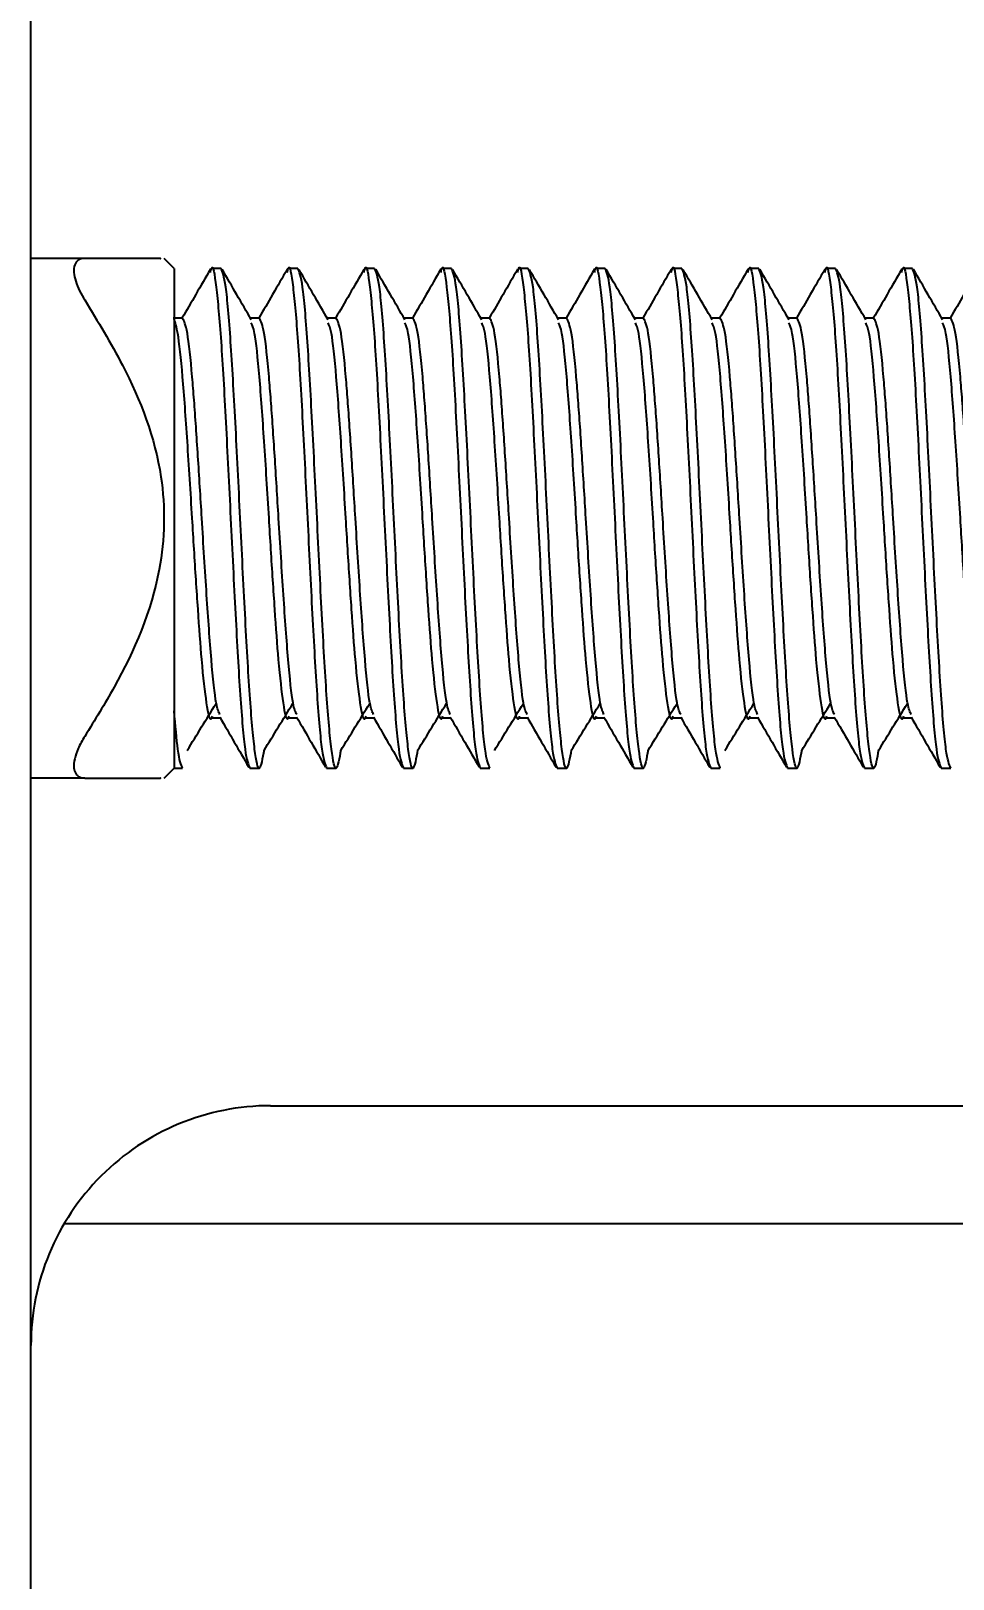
# Model space of a CAD drawing. Header units: millimetres. Extents: x 1293 to 41893, y 1011 to 26911.
# Drawn here: x 14290.74 to 14306.38, y 15346.82 to 15373.06 of the extents above; entities that cross this region are included whole.
import ezdxf

# ---------------------------------------------------------------- set-up
doc = ezdxf.new("R2010")
doc.units = ezdxf.units.MM
doc.header["$LTSCALE"] = 50
doc.layers.add('CAPA_1', color=7, linetype='Continuous')
doc.styles.add('SLDTEXTSTYLE0', font='TXT', dxfattribs={"width": 0.75})
doc.dimstyles.new('SLDDIMSTYLE0', dxfattribs={"dimtxt": 100, "dimasz": 100, "dimexe": 0, "dimexo": 0.0625, "dimgap": 25, "dimtad": 2, "dimdec": 0, "dimlfac": 1.5, "dimrnd": 1e-09, "dimzin": 12, "dimdsep": 46, "dimtxsty": 'SLDTEXTSTYLE0', "dimsah": 1, "dimcen": 0.09, "dimadec": 0, "dimazin": 3, "dimtfac": 1, "dimtdec": 0, "dimtofl": 0, "dimtmove": 0, "dimatfit": 3, "dimfxl": 1, "dimfrac": 2, "dimtolj": 1, "dimtzin": 12, "dimarcsym": 0})

# ---------------------------------------------------------------- blocks, each defined once
blk = doc.blocks.new('_D_18')
at = {"layer": 'CAPA_1', "transparency": 16777216}
for p, q in [((6530.125, 15837.668), (6530.125, 16976.529)), ((16745.162, 15322.374), (16745.162, 16976.529)), ((6530.125, 16926.529), (16745.162, 16926.529))]:
    blk.add_line(p, q, dxfattribs=at)
for points in [[(6530.125, 16926.529), (6630.125, 16911.144), (6630.125, 16941.913)], [(16745.162, 16926.529), (16645.162, 16941.913), (16645.162, 16911.144)]]:
    blk.add_solid(points, dxfattribs=at)
at = {"layer": 'CAPA_1', "transparency": 16777216, "insert": (11452.921, 17055.435), "char_height": 100, "attachment_point": 1, "style": 'SLDTEXTSTYLE0'}
blk.add_mtext('15323', dxfattribs=at)

msp = doc.modelspace()

# ---------------------------------------------------------------- linework, layer by layer
at = {"color": 7, "linetype": 'Continuous', "lineweight": 25}
for p, q in [((14290.743483, 13218.7732064), (14290.743483, 15988.9618731)), ((14291.655661, 15369.2020398), (14290.743483, 15369.2020398)), ((14293.1721497, 15369.0327064), (14293.0028163, 15369.2020398)), ((14293.1721497, 15369.0327064), (14293.1721497, 15360.5660398)), ((14293.9667138, 15369.0327064), (14293.8038933, 15369.0327064)), ((14295.2692779, 15369.0327064), (14295.1064574, 15369.0327064)), ((14296.571842, 15369.0327064), (14296.4090215, 15369.0327064)), ((14297.8744061, 15369.0327064), (14297.7115856, 15369.0327064)), ((14299.1769702, 15369.0327064), (14299.0141497, 15369.0327064)), ((14300.4795343, 15369.0327064), (14300.3167138, 15369.0327064)), ((14301.7820984, 15369.0327064), (14301.6192779, 15369.0327064)), ((14303.0846625, 15369.0327064), (14302.921842, 15369.0327064)), ((14304.3872266, 15369.0327064), (14304.2244061, 15369.0327064)), ((14305.6897907, 15369.0327064), (14305.5269702, 15369.0327064)), ((14293.3154594, 15368.1866662), (14293.1526389, 15368.1866662)), ((14294.6180235, 15368.1866662), (14294.4662457, 15368.1866662)), ((14295.9205876, 15368.1866662), (14295.7688098, 15368.1866662)), ((14297.2231517, 15368.1866662), (14297.0713739, 15368.1866662)), ((14298.5257158, 15368.1866662), (14298.373938, 15368.1866662)), ((14299.8282799, 15368.1866662), (14299.6765021, 15368.1866662)), ((14301.130844, 15368.1866662), (14300.9790662, 15368.1866662)), ((14302.4334081, 15368.1866662), (14302.2816303, 15368.1866662)), ((14303.7359722, 15368.1866662), (14303.5841944, 15368.1866662)), ((14305.0385363, 15368.1866662), (14304.8867586, 15368.1866662)), ((14306.3411004, 15368.1866662), (14306.1893227, 15368.1866662)), ((14293.8150628, 15361.4168402), (14293.9527626, 15361.4168402)), ((14295.1176269, 15361.4168402), (14295.2553267, 15361.4168402)), ((14296.420191, 15361.4168402), (14296.5578908, 15361.4168402)), ((14297.7227551, 15361.4168402), (14297.8604549, 15361.4168402)), ((14299.0253192, 15361.4168402), (14299.163019, 15361.4168402)), ((14300.3278833, 15361.4168402), (14300.4655831, 15361.4168402)), ((14301.6304474, 15361.4168402), (14301.7681472, 15361.4168402)), ((14302.9330115, 15361.4168402), (14303.0707113, 15361.4168402)), ((14304.2355756, 15361.4168402), (14304.3732754, 15361.4168402)), ((14305.5381397, 15361.4168402), (14305.6758395, 15361.4168402)), ((14291.655661, 15360.3967064), (14290.743483, 15360.3967064)), ((14293.0028163, 15360.3967064), (14293.1721497, 15360.5660398)), ((14293.1721497, 15360.5660398), (14293.3154317, 15360.5660398)), ((14294.4551753, 15360.5660398), (14294.6179958, 15360.5660398)), ((14295.7577394, 15360.5660398), (14295.9205599, 15360.5660398)), ((14297.0603035, 15360.5660398), (14297.223124, 15360.5660398)), ((14298.3628676, 15360.5660398), (14298.5256881, 15360.5660398)), ((14299.6654317, 15360.5660398), (14299.8282522, 15360.5660398)), ((14300.9679958, 15360.5660398), (14301.1308163, 15360.5660398)), ((14302.2705599, 15360.5660398), (14302.4333804, 15360.5660398)), ((14303.573124, 15360.5660398), (14303.7359445, 15360.5660398)), ((14304.8756881, 15360.5660398), (14305.0385086, 15360.5660398)), ((14306.1782522, 15360.5660398), (14306.3410727, 15360.5660398)), ((14294.807483, 15354.8438731), (14312.079483, 15354.8438731)), ((14315.58034, 15352.8438731), (14291.306626, 15352.8438731))]:
    msp.add_line(p, q, dxfattribs=at)
msp.add_arc((14294.807483, 15350.7798731), 4.064, 90, 180.00001985, dxfattribs=at)
for points, knots in [([(14291.655661, 15369.2020398), (14291.6155714, 15369.1966938), (14291.5415727, 15369.1868259), (14291.4781279, 15369.100061), (14291.4640938, 15368.9724411), (14291.4970177, 15368.8152851), (14291.5622795, 15368.6529393), (14291.6248931, 15368.5487909), (14291.655661, 15368.4976131)], [0, 0, 0, 0, 0.1999173499, 0.3690131479, 0.538862003, 0.6915059205, 0.8484080515, 1, 1, 1, 1]), ([(14292.9338686, 15369.2020398), (14292.9421734, 15369.2020398), (14292.9707726, 15369.2020398), (14292.3602449, 15369.2020398), (14291.8237093, 15369.2020398), (14291.655661, 15369.2020398)], [0, 0, 0, 0, 0.2193874824, 0.7555043798, 1, 1, 1, 1]), ([(14293.7856012, 15369.0167321), (14293.7033963, 15368.874884), (14293.5430278, 15368.5981613), (14293.3824444, 15368.3215073), (14293.304176, 15368.1866662)], [0, 0, 0, 0, 0.5126002289, 1, 1, 1, 1]), ([(14293.7855552, 15368.9599567), (14293.7916711, 15368.9882115), (14293.824762, 15369.1410867), (14293.8844901, 15368.7790446), (14293.9676557, 15367.8800764), (14294.0475195, 15366.4585542), (14294.1295353, 15364.800585), (14294.2115451, 15363.1353578), (14294.2914266, 15361.7355516), (14294.3745272, 15360.7565644), (14294.4283531, 15360.6294051), (14294.4551753, 15360.5660398)], [0, 0, 0, 0, 0.0275023519, 0.1488038211, 0.2709261513, 0.3920013051, 0.5137511759, 0.6355010468, 0.7565762006, 0.8786985308, 1, 1, 1, 1]), ([(14294.6957191, 15360.8743791), (14294.6697764, 15360.7285629), (14294.6168367, 15360.431005), (14294.5373784, 15360.7943421), (14294.4542389, 15361.725418), (14294.3743681, 15363.1383792), (14294.2923542, 15364.7986481), (14294.2103439, 15366.4632589), (14294.1304625, 15367.8632295), (14294.0473619, 15368.8421731), (14293.993536, 15368.9693383), (14293.9667138, 15369.0327064)], [0, 0, 0, 0, 0.10703217568, 0.21841373967, 0.33054903556, 0.44172279199, 0.55351608784, 0.66530938369, 0.77648314012, 0.88861843601, 1, 1, 1, 1]), ([(14294.4805738, 15368.1619802), (14294.3983843, 15368.3035389), (14294.233939, 15368.5867707), (14294.0696885, 15368.8702238), (14293.98753, 15369.0120075)], [0, 0, 0, 0, 0.4997982368, 1, 1, 1, 1]), ([(14295.0881653, 15369.0167321), (14295.0059604, 15368.874884), (14294.8455919, 15368.5981613), (14294.6850085, 15368.3215073), (14294.6067401, 15368.1866662)], [0, 0, 0, 0, 0.5126002289, 1, 1, 1, 1]), ([(14295.0881193, 15368.9599567), (14295.0942352, 15368.9882115), (14295.1273261, 15369.1410867), (14295.1870542, 15368.7790446), (14295.2702198, 15367.8800764), (14295.3500836, 15366.4585542), (14295.4320994, 15364.800585), (14295.5141092, 15363.1353578), (14295.5939907, 15361.7355516), (14295.6770913, 15360.7565644), (14295.7309172, 15360.6294051), (14295.7577394, 15360.5660398)], [0, 0, 0, 0, 0.0275023519, 0.1488038211, 0.2709261513, 0.3920013051, 0.5137511759, 0.6355010468, 0.7565762006, 0.8786985308, 1, 1, 1, 1]), ([(14295.9982832, 15360.8743791), (14295.9723405, 15360.7285629), (14295.9194008, 15360.431005), (14295.8399425, 15360.7943421), (14295.756803, 15361.725418), (14295.6769322, 15363.1383792), (14295.5949183, 15364.7986481), (14295.512908, 15366.4632589), (14295.4330266, 15367.8632295), (14295.349926, 15368.8421731), (14295.2961001, 15368.9693383), (14295.2692779, 15369.0327064)], [0, 0, 0, 0, 0.10703217568, 0.21841373967, 0.33054903556, 0.44172279199, 0.55351608784, 0.66530938369, 0.77648314012, 0.88861843601, 1, 1, 1, 1]), ([(14295.7831379, 15368.1619802), (14295.7009484, 15368.3035389), (14295.5365031, 15368.5867707), (14295.3722526, 15368.8702238), (14295.2900941, 15369.0120075)], [0, 0, 0, 0, 0.49979823678, 1, 1, 1, 1]), ([(14296.3907294, 15369.0167321), (14296.3085245, 15368.874884), (14296.148156, 15368.5981613), (14295.9875726, 15368.3215073), (14295.9093042, 15368.1866662)], [0, 0, 0, 0, 0.5126002289, 1, 1, 1, 1]), ([(14296.3906834, 15368.9599567), (14296.3967993, 15368.9882115), (14296.4298902, 15369.1410867), (14296.4896183, 15368.7790446), (14296.5727839, 15367.8800764), (14296.6526477, 15366.4585542), (14296.7346635, 15364.800585), (14296.8166733, 15363.1353578), (14296.8965548, 15361.7355516), (14296.9796554, 15360.7565644), (14297.0334813, 15360.6294051), (14297.0603035, 15360.5660398)], [0, 0, 0, 0, 0.0275023519, 0.1488038211, 0.2709261513, 0.3920013051, 0.5137511759, 0.6355010468, 0.7565762006, 0.8786985308, 1, 1, 1, 1]), ([(14297.3008473, 15360.8743791), (14297.2749046, 15360.7285629), (14297.2219649, 15360.431005), (14297.1425066, 15360.7943421), (14297.0593671, 15361.725418), (14296.9794963, 15363.1383792), (14296.8974824, 15364.7986481), (14296.8154721, 15366.4632589), (14296.7355907, 15367.8632295), (14296.6524901, 15368.8421731), (14296.5986642, 15368.9693383), (14296.571842, 15369.0327064)], [0, 0, 0, 0, 0.1070321757, 0.2184137397, 0.3305490356, 0.441722792, 0.5535160878, 0.6653093837, 0.7764831401, 0.888618436, 1, 1, 1, 1]), ([(14297.085702, 15368.1619802), (14297.0035125, 15368.3035389), (14296.8390672, 15368.5867707), (14296.6748167, 15368.8702238), (14296.5926583, 15369.0120075)], [0, 0, 0, 0, 0.4997982368, 1, 1, 1, 1]), ([(14297.6932935, 15369.0167321), (14297.6110886, 15368.874884), (14297.4507201, 15368.5981613), (14297.2901367, 15368.3215073), (14297.2118683, 15368.1866662)], [0, 0, 0, 0, 0.5126002289, 1, 1, 1, 1]), ([(14297.6932475, 15368.9599567), (14297.6993634, 15368.9882115), (14297.7324543, 15369.1410867), (14297.7921824, 15368.7790446), (14297.875348, 15367.8800764), (14297.9552118, 15366.4585542), (14298.0372276, 15364.800585), (14298.1192374, 15363.1353578), (14298.1991189, 15361.7355516), (14298.2822195, 15360.7565644), (14298.3360454, 15360.6294051), (14298.3628676, 15360.5660398)], [0, 0, 0, 0, 0.0275023519, 0.1488038211, 0.2709261513, 0.3920013051, 0.5137511759, 0.6355010468, 0.7565762006, 0.8786985308, 1, 1, 1, 1]), ([(14298.5256881, 15360.5660398), (14298.4988659, 15360.6294122), (14298.44504, 15360.756586), (14298.3619393, 15361.7354649), (14298.2820582, 15363.1356803), (14298.2000471, 15364.7993731), (14298.118036, 15366.4630659), (14298.0381549, 15367.8632813), (14297.9550542, 15368.8421602), (14297.9012283, 15368.969334), (14297.8744061, 15369.0327064)], [0, 0, 0, 0, 0.1247318895, 0.2503078541, 0.374807028, 0.5, 0.625192972, 0.7496921459, 0.8752681105, 1, 1, 1, 1]), ([(14298.3882661, 15368.1619802), (14298.3060766, 15368.3035389), (14298.1416313, 15368.5867707), (14297.9773808, 15368.8702238), (14297.8952224, 15369.0120075)], [0, 0, 0, 0, 0.4997982368, 1, 1, 1, 1]), ([(14298.9958576, 15369.0167321), (14298.9136527, 15368.874884), (14298.7532842, 15368.5981613), (14298.5927008, 15368.3215073), (14298.5144325, 15368.1866662)], [0, 0, 0, 0, 0.5126002289, 1, 1, 1, 1]), ([(14298.9958116, 15368.9599567), (14299.0019275, 15368.9882115), (14299.0350184, 15369.1410867), (14299.0947465, 15368.7790446), (14299.1779121, 15367.8800764), (14299.2577759, 15366.4585542), (14299.3397917, 15364.800585), (14299.4218015, 15363.1353578), (14299.501683, 15361.7355516), (14299.5847836, 15360.7565644), (14299.6386095, 15360.6294051), (14299.6654317, 15360.5660398)], [0, 0, 0, 0, 0.0275023519, 0.1488038211, 0.2709261513, 0.3920013051, 0.5137511759, 0.6355010468, 0.7565762006, 0.8786985308, 1, 1, 1, 1]), ([(14299.9059755, 15360.8743791), (14299.8800328, 15360.7285629), (14299.8270932, 15360.431005), (14299.7476348, 15360.7943421), (14299.6644953, 15361.725418), (14299.5846245, 15363.1383792), (14299.5026106, 15364.7986481), (14299.4206003, 15366.4632589), (14299.3407189, 15367.8632295), (14299.2576183, 15368.8421731), (14299.2037924, 15368.9693383), (14299.1769702, 15369.0327064)], [0, 0, 0, 0, 0.1070321757, 0.2184137397, 0.3305490356, 0.441722792, 0.5535160878, 0.6653093837, 0.7764831401, 0.888618436, 1, 1, 1, 1]), ([(14299.6908302, 15368.1619802), (14299.6086407, 15368.3035389), (14299.4441954, 15368.5867707), (14299.2799449, 15368.8702238), (14299.1977865, 15369.0120075)], [0, 0, 0, 0, 0.4997982368, 1, 1, 1, 1]), ([(14300.2984217, 15369.0167321), (14300.2162168, 15368.874884), (14300.0558483, 15368.5981613), (14299.8952649, 15368.3215073), (14299.8169966, 15368.1866662)], [0, 0, 0, 0, 0.5126002289, 1, 1, 1, 1]), ([(14300.2983757, 15368.9599567), (14300.3044916, 15368.9882115), (14300.3375825, 15369.1410867), (14300.3973106, 15368.7790446), (14300.4804762, 15367.8800764), (14300.56034, 15366.4585542), (14300.6423558, 15364.800585), (14300.7243656, 15363.1353578), (14300.8042471, 15361.7355516), (14300.8873477, 15360.7565644), (14300.9411736, 15360.6294051), (14300.9679958, 15360.5660398)], [0, 0, 0, 0, 0.0275023519, 0.1488038211, 0.2709261513, 0.3920013051, 0.5137511759, 0.6355010468, 0.7565762006, 0.8786985308, 1, 1, 1, 1]), ([(14301.2085396, 15360.8743791), (14301.1825969, 15360.7285629), (14301.1296573, 15360.431005), (14301.0501989, 15360.7943421), (14300.9670594, 15361.725418), (14300.8871886, 15363.1383792), (14300.8051747, 15364.7986481), (14300.7231644, 15366.4632589), (14300.643283, 15367.8632295), (14300.5601824, 15368.8421731), (14300.5063565, 15368.9693383), (14300.4795343, 15369.0327064)], [0, 0, 0, 0, 0.1070321757, 0.2184137397, 0.3305490356, 0.441722792, 0.5535160878, 0.6653093837, 0.7764831401, 0.888618436, 1, 1, 1, 1]), ([(14300.9933943, 15368.1619802), (14300.9112049, 15368.3035389), (14300.7467595, 15368.5867707), (14300.582509, 15368.8702238), (14300.5003506, 15369.0120075)], [0, 0, 0, 0, 0.4997982368, 1, 1, 1, 1]), ([(14301.6009858, 15369.0167321), (14301.5187809, 15368.874884), (14301.3584124, 15368.5981613), (14301.197829, 15368.3215073), (14301.1195607, 15368.1866662)], [0, 0, 0, 0, 0.5126002289, 1, 1, 1, 1]), ([(14301.6009398, 15368.9599567), (14301.6070557, 15368.9882115), (14301.6401466, 15369.1410867), (14301.6998747, 15368.7790446), (14301.7830403, 15367.8800764), (14301.8629042, 15366.4585542), (14301.9449199, 15364.800585), (14302.0269297, 15363.1353578), (14302.1068112, 15361.7355516), (14302.1899118, 15360.7565644), (14302.2437377, 15360.6294051), (14302.2705599, 15360.5660398)], [0, 0, 0, 0, 0.0275023519, 0.1488038211, 0.2709261513, 0.3920013051, 0.5137511759, 0.6355010468, 0.7565762006, 0.8786985308, 1, 1, 1, 1]), ([(14302.4333804, 15360.5660398), (14302.4065582, 15360.6294122), (14302.3527323, 15360.756586), (14302.2696316, 15361.7354649), (14302.1897505, 15363.1356803), (14302.1077394, 15364.7993731), (14302.0257283, 15366.4630659), (14301.9458472, 15367.8632813), (14301.8627465, 15368.8421602), (14301.8089206, 15368.969334), (14301.7820984, 15369.0327064)], [0, 0, 0, 0, 0.1247318895, 0.2503078541, 0.374807028, 0.5, 0.625192972, 0.7496921459, 0.8752681105, 1, 1, 1, 1]), ([(14302.2959585, 15368.1619802), (14302.213769, 15368.3035389), (14302.0493236, 15368.5867707), (14301.8850731, 15368.8702238), (14301.8029147, 15369.0120075)], [0, 0, 0, 0, 0.49979823678, 1, 1, 1, 1]), ([(14302.9035499, 15369.0167321), (14302.821345, 15368.874884), (14302.6609765, 15368.5981613), (14302.5003931, 15368.3215073), (14302.4221248, 15368.1866662)], [0, 0, 0, 0, 0.5126002289, 1, 1, 1, 1]), ([(14302.9035039, 15368.9599567), (14302.9096198, 15368.9882115), (14302.9427107, 15369.1410867), (14303.0024388, 15368.7790446), (14303.0856044, 15367.8800764), (14303.1654683, 15366.4585542), (14303.247484, 15364.800585), (14303.3294938, 15363.1353578), (14303.4093753, 15361.7355516), (14303.4924759, 15360.7565644), (14303.5463018, 15360.6294051), (14303.573124, 15360.5660398)], [0, 0, 0, 0, 0.0275023519, 0.1488038211, 0.2709261513, 0.3920013051, 0.5137511759, 0.6355010468, 0.7565762006, 0.8786985308, 1, 1, 1, 1]), ([(14303.8136678, 15360.8743791), (14303.7877251, 15360.7285629), (14303.7347855, 15360.431005), (14303.6553271, 15360.7943421), (14303.5721876, 15361.725418), (14303.4923168, 15363.1383792), (14303.4103029, 15364.7986481), (14303.3282926, 15366.4632589), (14303.2484112, 15367.8632295), (14303.1653106, 15368.8421731), (14303.1114847, 15368.9693383), (14303.0846625, 15369.0327064)], [0, 0, 0, 0, 0.1070321757, 0.2184137397, 0.3305490356, 0.441722792, 0.5535160878, 0.6653093837, 0.7764831401, 0.888618436, 1, 1, 1, 1]), ([(14303.5985226, 15368.1619802), (14303.5163331, 15368.3035389), (14303.3518877, 15368.5867707), (14303.1876372, 15368.8702238), (14303.1054788, 15369.0120075)], [0, 0, 0, 0, 0.4997982368, 1, 1, 1, 1]), ([(14304.206114, 15369.0167321), (14304.1239091, 15368.874884), (14303.9635407, 15368.5981613), (14303.8029572, 15368.3215073), (14303.7246889, 15368.1866662)], [0, 0, 0, 0, 0.5126002289, 1, 1, 1, 1]), ([(14304.206068, 15368.9599567), (14304.2121839, 15368.9882115), (14304.2452748, 15369.1410867), (14304.3050029, 15368.7790446), (14304.3881685, 15367.8800764), (14304.4680324, 15366.4585542), (14304.5500481, 15364.800585), (14304.6320579, 15363.1353578), (14304.7119394, 15361.7355516), (14304.79504, 15360.7565644), (14304.8488659, 15360.6294051), (14304.8756881, 15360.5660398)], [0, 0, 0, 0, 0.0275023519, 0.1488038211, 0.2709261513, 0.3920013051, 0.5137511759, 0.6355010468, 0.7565762006, 0.8786985308, 1, 1, 1, 1]), ([(14305.1162319, 15360.8743791), (14305.0902892, 15360.7285629), (14305.0373496, 15360.431005), (14304.9578912, 15360.7943421), (14304.8747517, 15361.725418), (14304.7948809, 15363.1383792), (14304.712867, 15364.7986481), (14304.6308567, 15366.4632589), (14304.5509753, 15367.8632295), (14304.4678747, 15368.8421731), (14304.4140488, 15368.9693383), (14304.3872266, 15369.0327064)], [0, 0, 0, 0, 0.1070321757, 0.2184137397, 0.3305490356, 0.441722792, 0.5535160878, 0.6653093837, 0.7764831401, 0.888618436, 1, 1, 1, 1]), ([(14304.9010867, 15368.1619802), (14304.8188972, 15368.3035389), (14304.6544518, 15368.5867707), (14304.4902013, 15368.8702238), (14304.4080429, 15369.0120075)], [0, 0, 0, 0, 0.4997982368, 1, 1, 1, 1]), ([(14305.5086781, 15369.0167321), (14305.4264732, 15368.874884), (14305.2661048, 15368.5981613), (14305.1055213, 15368.3215073), (14305.027253, 15368.1866662)], [0, 0, 0, 0, 0.5126002289, 1, 1, 1, 1]), ([(14305.5086321, 15368.9599567), (14305.514748, 15368.9882115), (14305.5478389, 15369.1410867), (14305.607567, 15368.7790446), (14305.6907326, 15367.8800764), (14305.7705965, 15366.4585542), (14305.8526122, 15364.800585), (14305.934622, 15363.1353578), (14306.0145035, 15361.7355516), (14306.0976041, 15360.7565644), (14306.15143, 15360.6294051), (14306.1782522, 15360.5660398)], [0, 0, 0, 0, 0.0275023519, 0.1488038211, 0.2709261513, 0.3920013051, 0.5137511759, 0.6355010468, 0.7565762006, 0.8786985308, 1, 1, 1, 1]), ([(14306.3410727, 15360.5660398), (14306.3142505, 15360.6294122), (14306.2604246, 15360.756586), (14306.177324, 15361.7354649), (14306.0974428, 15363.1356803), (14306.0154317, 15364.7993731), (14305.9334206, 15366.4630659), (14305.8535395, 15367.8632813), (14305.7704388, 15368.8421602), (14305.7166129, 15368.969334), (14305.6897907, 15369.0327064)], [0, 0, 0, 0, 0.1247318895, 0.2503078541, 0.374807028, 0.5, 0.625192972, 0.7496921459, 0.8752681105, 1, 1, 1, 1]), ([(14306.2036508, 15368.1619802), (14306.1214613, 15368.3035389), (14305.9570159, 15368.5867707), (14305.7927654, 15368.8702238), (14305.710607, 15369.0120075)], [0, 0, 0, 0, 0.4997982368, 1, 1, 1, 1]), ([(14306.8112422, 15369.0167321), (14306.7290373, 15368.874884), (14306.5686689, 15368.5981613), (14306.4080854, 15368.3215073), (14306.3298171, 15368.1866662)], [0, 0, 0, 0, 0.5126002289, 1, 1, 1, 1]), ([(14291.655661, 15368.4976131), (14291.8777942, 15368.1345631), (14292.4472037, 15367.2039315), (14293.0399642, 15365.6625797), (14292.9984023, 15363.7193247), (14292.3692921, 15362.2562725), (14291.8258671, 15361.3766421), (14291.655661, 15361.1011331)], [0, 0, 0, 0, 0.1606397694, 0.4117791766, 0.6096479477, 0.8777378469, 1, 1, 1, 1]), ([(14293.8149024, 15361.4470265), (14293.8112311, 15361.4341184), (14293.7805875, 15361.3263782), (14293.7234191, 15361.6195721), (14293.645261, 15362.2859308), (14293.5770894, 15363.2382714), (14293.5206625, 15364.091684), (14293.4625849, 15365.0639593), (14293.3959375, 15366.1312818), (14293.3165097, 15367.2515818), (14293.2394921, 15367.9700612), (14293.1924587, 15368.1111551), (14293.1721497, 15368.1720792)], [0, 0, 0, 0, 0.017176921, 0.143371258, 0.2704219358, 0.3712134621, 0.473262994, 0.5237779507, 0.6504400682, 0.7763983069, 0.9034489847, 1, 1, 1, 1]), ([(14293.9470105, 15361.4746241), (14293.9267098, 15361.5164136), (14293.879388, 15361.6138264), (14293.8029279, 15362.3521094), (14293.7231679, 15363.4666074), (14293.6461446, 15364.7142817), (14293.575778, 15365.8679423), (14293.5210114, 15366.6689897), (14293.4628331, 15367.4048064), (14293.3959564, 15368.0354612), (14293.3422276, 15368.1363272), (14293.3154584, 15368.1865814)], [0, 0, 0, 0, 0.0972345688, 0.2266570687, 0.3549667354, 0.4839934213, 0.5878155288, 0.6916121498, 0.7420698126, 0.8714923125, 1, 1, 1, 1]), ([(14295.1174665, 15361.4470265), (14295.1137952, 15361.4341184), (14295.0831516, 15361.3263782), (14295.0259832, 15361.61957), (14294.9478251, 15362.2859377), (14294.8796534, 15363.2382516), (14294.8232271, 15364.0917435), (14294.7651477, 15365.0637969), (14294.698516, 15366.1330236), (14294.6190215, 15367.2452692), (14294.5441085, 15367.9731685), (14294.4983665, 15368.0695445), (14294.4796471, 15368.1089854)], [0, 0, 0, 0, 0.0173248475, 0.1446059612, 0.2727507905, 0.3744103263, 0.4773387016, 0.5282886896, 0.6560416124, 0.7830845945, 0.9112294238, 1, 1, 1, 1]), ([(14295.2495746, 15361.4746241), (14295.2292739, 15361.5164136), (14295.1819521, 15361.6138264), (14295.105492, 15362.3521094), (14295.025732, 15363.4666074), (14294.9487087, 15364.7142817), (14294.8783421, 15365.8679423), (14294.8235755, 15366.6689897), (14294.7653972, 15367.4048064), (14294.6985205, 15368.0354612), (14294.6447917, 15368.1363272), (14294.6180225, 15368.1865814)], [0, 0, 0, 0, 0.0972345688, 0.2266570687, 0.3549667354, 0.4839934213, 0.5878155288, 0.6916121498, 0.7420698126, 0.8714923125, 1, 1, 1, 1]), ([(14296.4200306, 15361.4470265), (14296.4163593, 15361.4341184), (14296.3857157, 15361.3263782), (14296.3285473, 15361.61957), (14296.2503892, 15362.2859377), (14296.1822175, 15363.2382516), (14296.1257912, 15364.0917435), (14296.0677118, 15365.0637969), (14296.0010801, 15366.1330236), (14295.9215856, 15367.2452692), (14295.8466726, 15367.9731685), (14295.8009306, 15368.0695445), (14295.7822112, 15368.1089854)], [0, 0, 0, 0, 0.0173248475, 0.1446059612, 0.2727507905, 0.3744103263, 0.4773387016, 0.5282886896, 0.6560416124, 0.7830845945, 0.9112294238, 1, 1, 1, 1]), ([(14296.5521387, 15361.4746241), (14296.531838, 15361.5164136), (14296.4845162, 15361.6138264), (14296.4080561, 15362.3521094), (14296.3282961, 15363.4666074), (14296.2512728, 15364.7142817), (14296.1809062, 15365.8679423), (14296.1261396, 15366.6689897), (14296.0679613, 15367.4048064), (14296.0010846, 15368.0354612), (14295.9473558, 15368.1363272), (14295.9205867, 15368.1865814)], [0, 0, 0, 0, 0.0972345688, 0.2266570687, 0.3549667354, 0.4839934213, 0.5878155288, 0.6916121498, 0.7420698126, 0.8714923125, 1, 1, 1, 1]), ([(14297.7225948, 15361.4470265), (14297.7189234, 15361.4341184), (14297.6882798, 15361.3263782), (14297.6311114, 15361.61957), (14297.5529533, 15362.2859377), (14297.4847816, 15363.2382516), (14297.4283553, 15364.0917435), (14297.3702759, 15365.0637969), (14297.3036442, 15366.1330236), (14297.2241497, 15367.2452692), (14297.1492367, 15367.9731685), (14297.1034947, 15368.0695445), (14297.0847753, 15368.1089854)], [0, 0, 0, 0, 0.0173248475, 0.1446059612, 0.2727507905, 0.3744103263, 0.4773387016, 0.5282886896, 0.6560416124, 0.7830845945, 0.9112294238, 1, 1, 1, 1]), ([(14297.8547028, 15361.4746241), (14297.8344021, 15361.5164136), (14297.7870803, 15361.6138264), (14297.7106202, 15362.3521094), (14297.6308602, 15363.4666074), (14297.5538369, 15364.7142817), (14297.4834703, 15365.8679423), (14297.4287037, 15366.6689897), (14297.3705254, 15367.4048064), (14297.3036487, 15368.0354612), (14297.2499199, 15368.1363272), (14297.2231508, 15368.1865814)], [0, 0, 0, 0, 0.0972345688, 0.2266570687, 0.3549667354, 0.4839934213, 0.5878155288, 0.6916121498, 0.7420698126, 0.8714923125, 1, 1, 1, 1]), ([(14299.0251589, 15361.4470265), (14299.0214875, 15361.4341184), (14298.9908439, 15361.3263782), (14298.9336755, 15361.61957), (14298.8555174, 15362.2859377), (14298.7873457, 15363.2382516), (14298.7309194, 15364.0917435), (14298.67284, 15365.0637969), (14298.6062083, 15366.1330236), (14298.5267138, 15367.2452692), (14298.4518008, 15367.9731685), (14298.4060589, 15368.0695445), (14298.3873394, 15368.1089854)], [0, 0, 0, 0, 0.0173248475, 0.1446059612, 0.2727507905, 0.3744103263, 0.4773387016, 0.5282886896, 0.6560416124, 0.7830845945, 0.9112294238, 1, 1, 1, 1]), ([(14299.1572669, 15361.4746241), (14299.1369662, 15361.5164136), (14299.0896444, 15361.6138264), (14299.0131843, 15362.3521094), (14298.9334243, 15363.4666074), (14298.856401, 15364.7142817), (14298.7860344, 15365.8679423), (14298.7312678, 15366.6689897), (14298.6730895, 15367.4048064), (14298.6062128, 15368.0354612), (14298.552484, 15368.1363272), (14298.5257149, 15368.1865814)], [0, 0, 0, 0, 0.0972345688, 0.2266570687, 0.3549667354, 0.4839934213, 0.5878155288, 0.6916121498, 0.7420698126, 0.8714923125, 1, 1, 1, 1]), ([(14300.327723, 15361.4470265), (14300.3240516, 15361.4341184), (14300.293408, 15361.3263782), (14300.2362396, 15361.61957), (14300.1580815, 15362.2859377), (14300.0899098, 15363.2382516), (14300.0334835, 15364.0917435), (14299.9754041, 15365.0637969), (14299.9087724, 15366.1330236), (14299.8292779, 15367.2452692), (14299.7543649, 15367.9731685), (14299.708623, 15368.0695445), (14299.6899035, 15368.1089854)], [0, 0, 0, 0, 0.0173248475, 0.1446059612, 0.2727507905, 0.3744103263, 0.4773387016, 0.5282886896, 0.6560416124, 0.7830845945, 0.9112294238, 1, 1, 1, 1]), ([(14300.459831, 15361.4746241), (14300.4395303, 15361.5164136), (14300.3922085, 15361.6138264), (14300.3157484, 15362.3521094), (14300.2359884, 15363.4666074), (14300.1589651, 15364.7142817), (14300.0885985, 15365.8679423), (14300.0338319, 15366.6689897), (14299.9756536, 15367.4048064), (14299.9087769, 15368.0354612), (14299.8550481, 15368.1363272), (14299.828279, 15368.1865814)], [0, 0, 0, 0, 0.0972345688, 0.2266570687, 0.3549667354, 0.4839934213, 0.5878155288, 0.6916121498, 0.7420698126, 0.8714923125, 1, 1, 1, 1]), ([(14301.6302871, 15361.4470265), (14301.6266157, 15361.4341184), (14301.5959721, 15361.3263782), (14301.5388037, 15361.61957), (14301.4606456, 15362.2859377), (14301.3924739, 15363.2382516), (14301.3360476, 15364.0917435), (14301.2779682, 15365.0637969), (14301.2113365, 15366.1330236), (14301.131842, 15367.2452692), (14301.056929, 15367.9731685), (14301.0111871, 15368.0695445), (14300.9924676, 15368.1089854)], [0, 0, 0, 0, 0.0173248475, 0.1446059612, 0.2727507905, 0.3744103263, 0.4773387016, 0.5282886896, 0.6560416124, 0.7830845945, 0.9112294238, 1, 1, 1, 1]), ([(14301.7623951, 15361.4746241), (14301.7420944, 15361.5164136), (14301.6947726, 15361.6138264), (14301.6183125, 15362.3521094), (14301.5385525, 15363.4666074), (14301.4615292, 15364.7142817), (14301.3911626, 15365.8679423), (14301.336396, 15366.6689897), (14301.2782177, 15367.4048064), (14301.211341, 15368.0354612), (14301.1576122, 15368.1363272), (14301.1308431, 15368.1865814)], [0, 0, 0, 0, 0.0972345688, 0.2266570687, 0.3549667354, 0.4839934213, 0.5878155288, 0.6916121498, 0.7420698126, 0.8714923125, 1, 1, 1, 1]), ([(14302.9328512, 15361.4470265), (14302.9291798, 15361.4341184), (14302.8985362, 15361.3263782), (14302.8413678, 15361.61957), (14302.7632097, 15362.2859377), (14302.695038, 15363.2382516), (14302.6386117, 15364.0917435), (14302.5805323, 15365.0637969), (14302.5139006, 15366.1330236), (14302.4344061, 15367.2452692), (14302.3594931, 15367.9731685), (14302.3137512, 15368.0695445), (14302.2950317, 15368.1089854)], [0, 0, 0, 0, 0.0173248475, 0.1446059612, 0.2727507905, 0.3744103263, 0.4773387016, 0.5282886896, 0.6560416124, 0.7830845945, 0.9112294238, 1, 1, 1, 1]), ([(14303.0649592, 15361.4746241), (14303.0446585, 15361.5164136), (14302.9973367, 15361.6138264), (14302.9208766, 15362.3521094), (14302.8411166, 15363.4666074), (14302.7640933, 15364.7142817), (14302.6937267, 15365.8679423), (14302.6389601, 15366.6689897), (14302.5807818, 15367.4048064), (14302.5139051, 15368.0354612), (14302.4601763, 15368.1363272), (14302.4334072, 15368.1865814)], [0, 0, 0, 0, 0.0972345688, 0.2266570687, 0.3549667354, 0.4839934213, 0.5878155288, 0.6916121498, 0.7420698126, 0.8714923125, 1, 1, 1, 1]), ([(14304.2354153, 15361.4470265), (14304.2317439, 15361.4341184), (14304.2011003, 15361.3263782), (14304.1439319, 15361.61957), (14304.0657738, 15362.2859377), (14303.9976021, 15363.2382516), (14303.9411758, 15364.0917435), (14303.8830964, 15365.0637969), (14303.8164647, 15366.1330236), (14303.7369702, 15367.2452692), (14303.6620572, 15367.9731685), (14303.6163153, 15368.0695445), (14303.5975958, 15368.1089854)], [0, 0, 0, 0, 0.0173248475, 0.1446059612, 0.2727507905, 0.3744103263, 0.4773387016, 0.5282886896, 0.6560416124, 0.7830845945, 0.9112294238, 1, 1, 1, 1]), ([(14304.3675233, 15361.4746241), (14304.3472226, 15361.5164136), (14304.2999009, 15361.6138264), (14304.2234407, 15362.3521094), (14304.1436807, 15363.4666074), (14304.0666574, 15364.7142817), (14303.9962908, 15365.8679423), (14303.9415242, 15366.6689897), (14303.8833459, 15367.4048064), (14303.8164692, 15368.0354612), (14303.7627404, 15368.1363272), (14303.7359713, 15368.1865814)], [0, 0, 0, 0, 0.0972345688, 0.2266570687, 0.3549667354, 0.4839934213, 0.5878155288, 0.6916121498, 0.7420698126, 0.8714923125, 1, 1, 1, 1]), ([(14305.5379794, 15361.4470265), (14305.534308, 15361.4341184), (14305.5036644, 15361.3263782), (14305.446496, 15361.61957), (14305.3683379, 15362.2859377), (14305.3001662, 15363.2382516), (14305.2437399, 15364.0917435), (14305.1856605, 15365.0637969), (14305.1190288, 15366.1330236), (14305.0395343, 15367.2452692), (14304.9646213, 15367.9731685), (14304.9188794, 15368.0695445), (14304.9001599, 15368.1089854)], [0, 0, 0, 0, 0.0173248475, 0.1446059612, 0.2727507905, 0.3744103263, 0.4773387016, 0.5282886896, 0.6560416124, 0.7830845945, 0.9112294238, 1, 1, 1, 1]), ([(14305.6700874, 15361.4746241), (14305.6497867, 15361.5164136), (14305.602465, 15361.6138264), (14305.5260048, 15362.3521094), (14305.4462448, 15363.4666074), (14305.3692215, 15364.7142817), (14305.2988549, 15365.8679423), (14305.2440883, 15366.6689897), (14305.18591, 15367.4048064), (14305.1190333, 15368.0354612), (14305.0653045, 15368.1363272), (14305.0385354, 15368.1865814)], [0, 0, 0, 0, 0.0972345688, 0.2266570687, 0.3549667354, 0.4839934213, 0.5878155288, 0.6916121498, 0.7420698126, 0.8714923125, 1, 1, 1, 1]), ([(14306.8405435, 15361.4470265), (14306.8368721, 15361.4341184), (14306.8062285, 15361.3263782), (14306.7490601, 15361.61957), (14306.670902, 15362.2859377), (14306.6027303, 15363.2382516), (14306.546304, 15364.0917435), (14306.4882246, 15365.0637969), (14306.421593, 15366.1330236), (14306.3420984, 15367.2452692), (14306.2671854, 15367.9731685), (14306.2214435, 15368.0695445), (14306.202724, 15368.1089854)], [0, 0, 0, 0, 0.0173248475, 0.1446059612, 0.2727507905, 0.3744103263, 0.4773387016, 0.5282886896, 0.6560416124, 0.7830845945, 0.9112294238, 1, 1, 1, 1]), ([(14306.9726515, 15361.4746241), (14306.9523508, 15361.5164136), (14306.9050291, 15361.6138264), (14306.8285689, 15362.3521094), (14306.7488089, 15363.4666074), (14306.6717856, 15364.7142817), (14306.6014191, 15365.8679423), (14306.5466524, 15366.6689897), (14306.4884741, 15367.4048064), (14306.4215974, 15368.0354612), (14306.3678686, 15368.1363272), (14306.3410995, 15368.1865814)], [0, 0, 0, 0, 0.0972345688, 0.2266570687, 0.3549667354, 0.4839934213, 0.5878155288, 0.6916121498, 0.7420698126, 0.8714923125, 1, 1, 1, 1]), ([(14293.3931979, 15360.8627354), (14293.4749034, 15360.9960203), (14293.6383042, 15361.2625731), (14293.8017375, 15361.5278703), (14293.8834489, 15361.6605105)], [0, 0, 0, 0, 0.5000317469, 1, 1, 1, 1]), ([(14294.695762, 15360.8627354), (14294.7774675, 15360.9960203), (14294.9408683, 15361.2625731), (14295.1043016, 15361.5278703), (14295.186013, 15361.6605105)], [0, 0, 0, 0, 0.5000317469, 1, 1, 1, 1]), ([(14295.9983261, 15360.8627354), (14296.0800316, 15360.9960203), (14296.2434324, 15361.2625731), (14296.4068657, 15361.5278703), (14296.4885771, 15361.6605105)], [0, 0, 0, 0, 0.50003174691, 1, 1, 1, 1]), ([(14297.3008902, 15360.8627354), (14297.3825957, 15360.9960203), (14297.5459965, 15361.2625731), (14297.7094298, 15361.5278703), (14297.7911412, 15361.6605105)], [0, 0, 0, 0, 0.5000317469, 1, 1, 1, 1]), ([(14298.6034543, 15360.8627354), (14298.6851598, 15360.9960203), (14298.8485606, 15361.2625731), (14299.0119939, 15361.5278703), (14299.0937054, 15361.6605105)], [0, 0, 0, 0, 0.5000317469, 1, 1, 1, 1]), ([(14299.9060184, 15360.8627354), (14299.987724, 15360.9960203), (14300.1511247, 15361.2625731), (14300.314558, 15361.5278703), (14300.3962695, 15361.6605105)], [0, 0, 0, 0, 0.5000317469, 1, 1, 1, 1]), ([(14301.2085825, 15360.8627354), (14301.2902881, 15360.9960203), (14301.4536888, 15361.2625731), (14301.6171221, 15361.5278703), (14301.6988336, 15361.6605105)], [0, 0, 0, 0, 0.5000317469, 1, 1, 1, 1]), ([(14302.5111466, 15360.8627354), (14302.5928522, 15360.9960203), (14302.7562529, 15361.2625731), (14302.9196862, 15361.5278703), (14303.0013977, 15361.6605105)], [0, 0, 0, 0, 0.50003174691, 1, 1, 1, 1]), ([(14303.8137107, 15360.8627354), (14303.8954163, 15360.9960203), (14304.058817, 15361.2625731), (14304.2222503, 15361.5278703), (14304.3039618, 15361.6605105)], [0, 0, 0, 0, 0.5000317469, 1, 1, 1, 1]), ([(14305.1162748, 15360.8627354), (14305.1979804, 15360.9960203), (14305.3613811, 15361.2625731), (14305.5248144, 15361.5278703), (14305.6065259, 15361.6605105)], [0, 0, 0, 0, 0.5000317469, 1, 1, 1, 1]), ([(14293.3154317, 15360.5660398), (14293.2885527, 15360.6230963), (14293.2411551, 15360.7237078), (14293.1929973, 15361.2898027), (14293.1721497, 15361.5348665)], [0, 0, 0, 0, 0.5670978224, 1, 1, 1, 1]), ([(14293.9461232, 15361.4282841), (14294.0280728, 15361.2870619), (14294.1920039, 15361.0045624), (14294.3558406, 15360.7218672), (14294.437775, 15360.580492)], [0, 0, 0, 0, 0.4999024016, 1, 1, 1, 1]), ([(14295.2486873, 15361.4282841), (14295.3306369, 15361.2870619), (14295.494568, 15361.0045624), (14295.6584047, 15360.7218672), (14295.7403391, 15360.580492)], [0, 0, 0, 0, 0.4999024016, 1, 1, 1, 1]), ([(14296.5512514, 15361.4282841), (14296.633201, 15361.2870619), (14296.7971321, 15361.0045624), (14296.9609688, 15360.7218672), (14297.0429032, 15360.580492)], [0, 0, 0, 0, 0.4999024016, 1, 1, 1, 1]), ([(14297.8538155, 15361.4282841), (14297.9357651, 15361.2870619), (14298.0996962, 15361.0045624), (14298.263533, 15360.7218672), (14298.3454673, 15360.580492)], [0, 0, 0, 0, 0.4999024016, 1, 1, 1, 1]), ([(14299.1563796, 15361.4282841), (14299.2383292, 15361.2870619), (14299.4022603, 15361.0045624), (14299.5660971, 15360.7218672), (14299.6480314, 15360.580492)], [0, 0, 0, 0, 0.4999024016, 1, 1, 1, 1]), ([(14300.4589437, 15361.4282841), (14300.5408933, 15361.2870619), (14300.7048244, 15361.0045624), (14300.8686612, 15360.7218672), (14300.9505955, 15360.580492)], [0, 0, 0, 0, 0.4999024016, 1, 1, 1, 1]), ([(14301.7615078, 15361.4282841), (14301.8434574, 15361.2870619), (14302.0073885, 15361.0045624), (14302.1712253, 15360.7218672), (14302.2531596, 15360.580492)], [0, 0, 0, 0, 0.4999024016, 1, 1, 1, 1]), ([(14303.064072, 15361.4282841), (14303.1460215, 15361.2870619), (14303.3099526, 15361.0045624), (14303.4737894, 15360.7218672), (14303.5557237, 15360.580492)], [0, 0, 0, 0, 0.4999024016, 1, 1, 1, 1]), ([(14304.3666361, 15361.4282841), (14304.4485856, 15361.2870619), (14304.6125167, 15361.0045624), (14304.7763535, 15360.7218672), (14304.8582878, 15360.580492)], [0, 0, 0, 0, 0.4999024016, 1, 1, 1, 1]), ([(14305.6692002, 15361.4282841), (14305.7511497, 15361.2870619), (14305.9150808, 15361.0045624), (14306.0789176, 15360.7218672), (14306.1608519, 15360.580492)], [0, 0, 0, 0, 0.4999024016, 1, 1, 1, 1]), ([(14291.655661, 15361.1011331), (14291.6155714, 15361.0330246), (14291.5415727, 15360.9073078), (14291.4781279, 15360.7188694), (14291.4640938, 15360.5687512), (14291.4970177, 15360.464389), (14291.5622795, 15360.4060947), (14291.6248931, 15360.3997997), (14291.655661, 15360.3967064)], [0, 0, 0, 0, 0.1999173499, 0.3690131479, 0.538862003, 0.6915059205, 0.8484080515, 1, 1, 1, 1]), ([(14291.655661, 15360.3967064), (14291.8237093, 15360.3967064), (14292.3602449, 15360.3967064), (14292.9707726, 15360.3967064), (14292.9421734, 15360.3967064), (14292.9338686, 15360.3967064)], [0, 0, 0, 0, 0.24449562016, 0.78061251755, 1, 1, 1, 1])]:
    msp.add_open_spline(points, degree=3, knots=knots, dxfattribs=at)

# ---------------------------------------------------------------- dimensions: what is measured, and where the dimension line sits
at = {"layer": 'CAPA_1'}
dim = msp.add_linear_dim(base=(16745.1618891, 16926.5285398), p1=(6530.1246702, 15774.167696), p2=(16745.1618891, 15258.8741626), dimstyle='SLDDIMSTYLE0', dxfattribs=at)
dim.commit()
dim.dimension.update_dxf_attribs({"geometry": '_D_18', "text_midpoint": (11637.6432797, 16926.5285398), "dimtype": 160})

doc.saveas('drawing.dxf')
